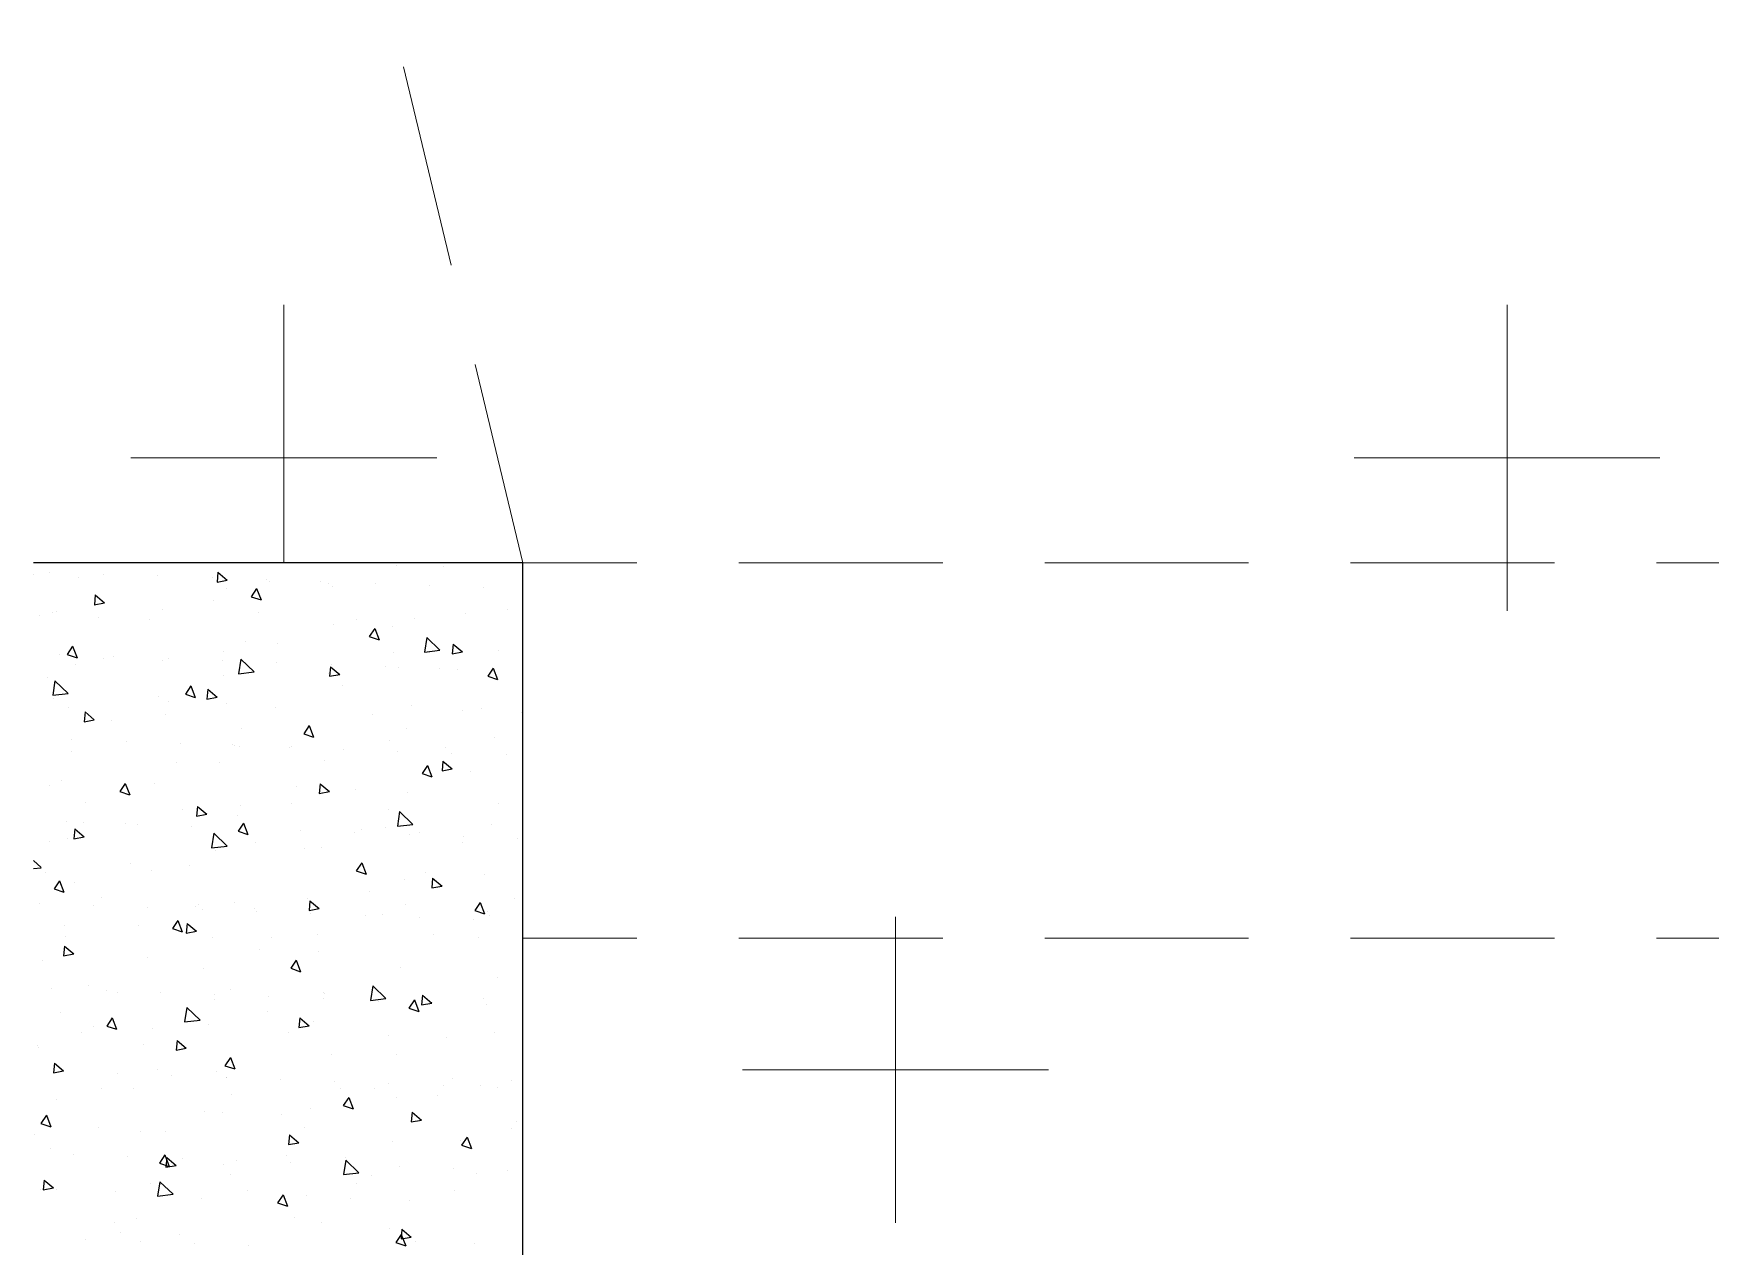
# Model space of a CAD drawing. Header units: millimetres. Extents: x 331487 to 517269, y 198509 to 399936.
# Drawn here: x 410100 to 411128, y 388735 to 389478 of the extents above; entities that cross this region are included whole.
import ezdxf

# ---------------------------------------------------------------- set-up
doc = ezdxf.new("R2010")
doc.units = ezdxf.units.MM
doc.header["$MEASUREMENT"] = 0
doc.linetypes.add('DASHED2', pattern=[0.375, 0.25, -0.125])
doc.layers.add('BEAM', color=1, linetype='Continuous', lineweight=5)
doc.layers.add('COLUMN', color=6, linetype='Continuous')

msp = doc.modelspace()

# ---------------------------------------------------------------- linework, layer by layer
at = {"layer": 'BEAM', "linetype": 'DASHED2', "ltscale": 500}
for p, q in [((410400.1, 389154), (409754.4, 391836.5)), ((414595.1, 389154), (410400.1, 389154)), ((414595.1, 388924), (410400.1, 388924))]:
    msp.add_line(p, q, dxfattribs=at)
at = {"layer": 'BEAM', "color": 253, "linetype": 'Continuous', "ltscale": 750}
for p, q in [((410253.6, 389154), (410253.6, 389312)), ((411003.6, 389154), (411003.6, 389312)), ((410159.8, 389218.2), (410347.3, 389218.2)), ((410909.8, 389218.2), (411097.3, 389218.2)), ((411003.6, 389124.5), (411003.6, 389154)), ((410628.6, 388924), (410628.6, 388937)), ((410628.6, 388749.5), (410628.6, 388924)), ((410534.8, 388843.2), (410722.3, 388843.2))]:
    msp.add_line(p, q, dxfattribs=at)
at = {"layer": 'COLUMN'}
for p, q in [((410400.1, 389154), (410100.1, 389154)), ((410400.1, 386624), (410400.1, 389154))]:
    msp.add_line(p, q, dxfattribs=at)
at = {"layer": 'COLUMN', "color": 2, "linetype": 'Continuous'}
for p, q in [((410109.7, 389148.3), (410109.7, 389148.3)), ((410322.9, 389152.1), (410322.9, 389152.1)), ((410351.6, 389151.9), (410351.6, 389151.9)), ((410387.4, 389153.7), (410387.4, 389153.7)), ((410100.4, 389146.8), (410100.4, 389146.8)), ((410127.9, 389145.1), (410127.9, 389145.1)), ((410143, 389147.1), (410143, 389147.1)), ((410176.3, 389145.9), (410176.3, 389145.9)), ((410209.6, 389144.7), (410209.6, 389144.7)), ((410213.2, 389148.2), (410212.7, 389142.2)), ((410212.7, 389142.2), (410218.9, 389143.4)), ((410213.2, 389148.2), (410218.9, 389143.4)), ((410218.7, 389138), (410218.7, 389138)), ((410236.9, 389138.2), (410233.5, 389133.2)), ((410236.9, 389138.2), (410239.6, 389131.2)), ((410242.9, 389143.5), (410242.9, 389143.5)), ((410244.9, 389142.6), (410244.9, 389142.6)), ((410276.2, 389142.3), (410276.2, 389142.3)), ((410281, 389141.4), (410281, 389141.4)), ((410283.2, 389139.6), (410283.2, 389139.6)), ((410309.5, 389141.1), (410309.5, 389141.1)), ((410342.7, 389139.8), (410342.7, 389139.8)), ((410376, 389138.6), (410376, 389138.6)), ((410137.4, 389128.3), (410143.7, 389129.5)), ((410138, 389134.3), (410137.5, 389128.3)), ((410138, 389134.3), (410143.7, 389129.5)), ((410210.4, 389131.1), (410210.4, 389131.1)), ((410233.5, 389133.2), (410239.6, 389131.2)), ((410103.7, 389121.8), (410103.7, 389121.8)), ((410111.6, 389123.7), (410111.6, 389123.7)), ((410114.5, 389124), (410114.5, 389124)), ((410139.8, 389120.5), (410139.8, 389120.5)), ((410171.3, 389119.5), (410171.3, 389119.5)), ((410179, 389125.6), (410179, 389125.6)), ((410238.3, 389123.4), (410238.3, 389123.4)), ((410297.9, 389119.3), (410297.9, 389119.3)), ((410334, 389119.8), (410334, 389119.8)), ((410364.9, 389123.1), (410364.9, 389123.1)), ((410391, 389125.6), (410391, 389125.6)), ((410284.3, 389116.3), (410284.3, 389116.3)), ((410309.4, 389113.8), (410306, 389108.9)), ((410306, 389108.9), (410312.1, 389106.8)), ((410309.4, 389113.8), (410312.1, 389106.8)), ((410320.4, 389115.1), (410320.4, 389115.1)), ((410341.2, 389108.2), (410339.8, 389099.3)), ((410341.2, 389108.2), (410349.3, 389100.4)), ((410116.1, 389097.8), (410116.1, 389097.8)), ((410124.1, 389102.8), (410120.8, 389097.8)), ((410120.8, 389097.8), (410126.8, 389095.8)), ((410124.1, 389102.8), (410126.8, 389095.8)), ((410216.3, 389099.4), (410216.3, 389099.4)), ((410229.9, 389105.7), (410229.9, 389105.7)), ((410249.8, 389104.8), (410249.8, 389104.8)), ((410320.6, 389098.7), (410320.6, 389098.7)), ((410339.8, 389099.3), (410349.3, 389100.4)), ((410342.9, 389099.1), (410342.9, 389099.1)), ((410357.4, 389104.2), (410356.8, 389098.2)), ((410356.8, 389098.2), (410363.1, 389099.4)), ((410357.4, 389104.2), (410363.1, 389099.4)), ((410385.1, 389100.3), (410385.1, 389100.3)), ((410125.7, 389091.7), (410125.7, 389091.7)), ((410143.1, 389095.5), (410143.1, 389095.5)), ((410149.4, 389096.6), (410149.4, 389096.6)), ((410179.3, 389094.2), (410179.3, 389094.2)), ((410182.7, 389095.4), (410182.7, 389095.4)), ((410216, 389094.2), (410216, 389094.2)), ((410227.2, 389094.9), (410225.8, 389086)), ((410225.8, 389086), (410235.3, 389087.1)), ((410227.2, 389094.9), (410235.3, 389087.1)), ((410249.3, 389093), (410249.3, 389093)), ((410282.1, 389090.3), (410281.6, 389084.4)), ((410282.1, 389090.3), (410287.9, 389085.5)), ((410282.6, 389091.8), (410282.6, 389091.8)), ((410315.9, 389090.5), (410315.9, 389090.5)), ((410323.7, 389090), (410323.7, 389090)), ((410349.1, 389089.3), (410349.1, 389089.3)), ((410359.9, 389088.8), (410359.9, 389088.8)), ((410381.9, 389089.5), (410378.6, 389084.5)), ((410381.9, 389089.5), (410384.6, 389082.5)), ((410382.4, 389088.1), (410382.4, 389088.1)), ((410108.7, 389083.9), (410108.7, 389083.9)), ((410113.2, 389081.7), (410111.9, 389072.8)), ((410113.2, 389081.7), (410121.4, 389073.9)), ((410196.6, 389078.5), (410193.3, 389073.5)), ((410196.6, 389078.5), (410199.3, 389071.5)), ((410206.9, 389076.5), (410206.4, 389070.5)), ((410206.9, 389076.5), (410212.7, 389071.6)), ((410216.4, 389084.7), (410216.4, 389084.7)), ((410281, 389086.3), (410281, 389086.3)), ((410281.6, 389084.4), (410287.9, 389085.5)), ((410289.3, 389078.5), (410289.3, 389078.5)), ((410378.6, 389084.5), (410384.6, 389082.5)), ((410111.9, 389072.8), (410121.4, 389073.9)), ((410112.2, 389070.6), (410112.2, 389070.6)), ((410176.8, 389072.3), (410176.8, 389072.3)), ((410182.6, 389069.2), (410182.6, 389069.2)), ((410193.3, 389073.5), (410199.3, 389071.5)), ((410206.4, 389070.5), (410212.7, 389071.6)), ((410218.7, 389067.9), (410218.7, 389067.9)), ((410331.8, 389066.4), (410331.8, 389066.4)), ((410121.6, 389065.4), (410121.6, 389065.4)), ((410131.7, 389062.6), (410131.2, 389056.6)), ((410131.2, 389056.6), (410137.4, 389057.8)), ((410131.7, 389062.6), (410137.4, 389057.8)), ((410148.1, 389057.6), (410148.1, 389057.6)), ((410181.3, 389061.2), (410181.3, 389061.2)), ((410248.3, 389065.1), (410248.3, 389065.1)), ((410307.9, 389060.9), (410307.9, 389060.9)), ((410363.2, 389063.7), (410363.2, 389063.7)), ((410374.9, 389064.8), (410374.9, 389064.8)), ((410399.3, 389062.4), (410399.3, 389062.4)), ((410123.6, 389045.9), (410123.6, 389045.9)), ((410227.6, 389052.4), (410227.6, 389052.4)), ((410269.1, 389054.2), (410265.8, 389049.2)), ((410265.8, 389049.2), (410271.8, 389047.2)), ((410269.1, 389054.2), (410271.8, 389047.2)), ((410328.7, 389052.2), (410328.7, 389052.2)), ((410382.9, 389046.9), (410382.9, 389046.9)), ((410123.4, 389038.3), (410123.4, 389038.3)), ((410156.9, 389044.7), (410156.9, 389044.7)), ((410190.2, 389043.5), (410190.2, 389043.5)), ((410222, 389042.9), (410222, 389042.9)), ((410223.5, 389042.3), (410223.5, 389042.3)), ((410226.3, 389041.1), (410226.3, 389041.1)), ((410256.8, 389041), (410256.8, 389041)), ((410258.2, 389041.6), (410258.2, 389041.6)), ((410290.1, 389039.8), (410290.1, 389039.8)), ((410318.4, 389045.3), (410318.4, 389045.3)), ((410323.3, 389038.6), (410323.3, 389038.6)), ((410352.9, 389040.8), (410352.9, 389040.8)), ((410356.6, 389037.4), (410356.6, 389037.4)), ((410389.9, 389036.2), (410389.9, 389036.2)), ((410187.6, 389031.3), (410187.6, 389031.3)), ((410214.2, 389031.3), (410214.2, 389031.3)), ((410278.7, 389032.9), (410278.7, 389032.9)), ((410341.7, 389029.8), (410338.3, 389024.8)), ((410341.7, 389029.8), (410344.3, 389022.8)), ((410351.1, 389032.5), (410350.6, 389026.5)), ((410350.6, 389026.5), (410356.8, 389027.7)), ((410351.1, 389032.5), (410356.8, 389027.7)), ((410368.2, 389025.8), (410368.2, 389025.8)), ((410110, 389017.3), (410110, 389017.3)), ((410117, 389020.8), (410117, 389020.8)), ((410156.4, 389018.8), (410153, 389013.8)), ((410156.4, 389018.8), (410159.1, 389011.8)), ((410174.5, 389018.9), (410174.5, 389018.9)), ((410261.5, 389016.6), (410261.5, 389016.6)), ((410275.9, 389018.6), (410275.3, 389012.6)), ((410275.9, 389018.6), (410281.6, 389013.8)), ((410297.6, 389015.3), (410297.6, 389015.3)), ((410338.3, 389024.9), (410344.3, 389022.8)), ((410131.7, 389007), (410131.7, 389007)), ((410153, 389013.8), (410159, 389011.8)), ((410200.6, 389004.7), (410200.1, 388998.8)), ((410200.6, 389004.7), (410206.4, 388999.9)), ((410227, 389005), (410227, 389005)), ((410258.3, 389006.7), (410258.3, 389006.7)), ((410275.3, 389012.6), (410281.6, 389013.8)), ((410329.5, 389013), (410329.5, 389013)), ((410384.9, 389006.5), (410384.9, 389006.5)), ((410120.3, 388995.7), (410120.3, 388995.7)), ((410130.7, 388994.6), (410130.7, 388994.6)), ((410156.4, 388994.5), (410156.4, 388994.5)), ((410191.3, 389002.9), (410191.3, 389002.9)), ((410200.1, 388998.8), (410206.4, 388999.9)), ((410225.4, 388999), (410225.4, 388999)), ((410228.9, 388994.5), (410225.5, 388989.5)), ((410228.9, 388994.5), (410231.6, 388987.5)), ((410317.9, 389002.6), (410317.9, 389002.6)), ((410324.6, 389001.5), (410323.2, 388992.6)), ((410324.6, 389001.5), (410332.7, 388993.7)), ((410121.2, 388985), (410121.2, 388985)), ((410125.4, 388990.9), (410124.9, 388984.9)), ((410124.9, 388984.9), (410131.2, 388986)), ((410125.4, 388990.9), (410131.2, 388986)), ((410163.9, 388993.3), (410163.9, 388993.3)), ((410197.2, 388992.1), (410197.2, 388992.1)), ((410210.7, 388988.2), (410209.3, 388979.3)), ((410210.7, 388988.2), (410218.8, 388980.4)), ((410225.5, 388989.5), (410231.6, 388987.5)), ((410230.5, 388990.9), (410230.5, 388990.9)), ((410263.8, 388989.7), (410263.8, 388989.7)), ((410297.1, 388988.5), (410297.1, 388988.5)), ((410300.9, 388990.3), (410300.9, 388990.3)), ((410316.1, 388991.9), (410316.1, 388991.9)), ((410323.2, 388992.6), (410332.7, 388993.7)), ((410330.4, 388987.3), (410330.4, 388987.3)), ((410337, 388989), (410337, 388989)), ((410363.7, 388986), (410363.7, 388986)), ((410380.6, 388993.5), (410380.6, 388993.5)), ((410397, 388984.8), (410397, 388984.8)), ((410109.7, 388983.1), (410109.7, 388983.1)), ((410209.3, 388979.3), (410218.8, 388980.4)), ((410211.9, 388977.9), (410211.9, 388977.9)), ((410236.3, 388982.8), (410236.3, 388982.8)), ((410266.4, 388978.7), (410266.4, 388978.7)), ((410276.5, 388979.5), (410276.5, 388979.5)), ((410363, 388982.5), (410363, 388982.5)), ((410100.1, 388971.6), (410104.8, 388967.2)), ((410100.1, 388966.6), (410104.8, 388967.1)), ((410107.7, 388963.9), (410107.7, 388963.9)), ((410159.7, 388969.4), (410159.7, 388969.4)), ((410172.3, 388965.5), (410172.3, 388965.5)), ((410195.9, 388968.2), (410195.9, 388968.2)), ((410301.4, 388970.1), (410298, 388965.2)), ((410298, 388965.2), (410304.1, 388963.1)), ((410301.4, 388970.1), (410304.1, 388963.1)), ((410340.3, 388964), (410340.3, 388964)), ((410116.1, 388959.1), (410112.7, 388954.1)), ((410112.7, 388954.1), (410118.8, 388952.1)), ((410116.1, 388959.1), (410118.8, 388952.1)), ((410125.3, 388957.9), (410125.3, 388957.9)), ((410327.3, 388959.6), (410327.3, 388959.6)), ((410344.8, 388960.8), (410344.3, 388954.8)), ((410344.3, 388954.8), (410350.5, 388955.9)), ((410344.8, 388960.8), (410350.6, 388955.9)), ((410376.5, 388962.7), (410376.5, 388962.7)), ((410103.8, 388945.3), (410103.8, 388945.3)), ((410137.1, 388944), (410137.1, 388944)), ((410141.7, 388948.7), (410141.7, 388948.7)), ((410170.3, 388942.8), (410170.3, 388942.8)), ((410199.2, 388943.1), (410199.2, 388943.1)), ((410201.3, 388944.6), (410201.3, 388944.6)), ((410223.1, 388945.6), (410223.1, 388945.6)), ((410268.3, 388948.4), (410268.3, 388948.4)), ((410269.6, 388946.9), (410269.1, 388940.9)), ((410269.6, 388946.9), (410275.3, 388942.1)), ((410305.9, 388952.4), (410305.9, 388952.4)), ((410328, 388944.3), (410328, 388944.3)), ((410373.9, 388945.8), (410370.6, 388940.8)), ((410373.9, 388945.8), (410376.6, 388938.8)), ((410394.9, 388948.1), (410394.9, 388948.1)), ((410188.6, 388934.8), (410185.3, 388929.8)), ((410188.6, 388934.8), (410191.3, 388927.8)), ((410194.4, 388933), (410193.8, 388927)), ((410194.4, 388933), (410200.1, 388928.2)), ((410203.6, 388941.6), (410203.6, 388941.6)), ((410235.3, 388941.9), (410235.3, 388941.9)), ((410236.9, 388940.4), (410236.9, 388940.4)), ((410269.1, 388940.9), (410275.3, 388942.1)), ((410270.2, 388939.2), (410270.2, 388939.2)), ((410303.5, 388938), (410303.5, 388938)), ((410313.8, 388938.5), (410313.8, 388938.5)), ((410336.8, 388936.7), (410336.8, 388936.7)), ((410370.1, 388935.5), (410370.1, 388935.5)), ((410370.6, 388940.8), (410376.6, 388938.8)), ((410378.4, 388940.1), (410378.4, 388940.1)), ((410379.8, 388937.7), (410379.8, 388937.7)), ((410118.9, 388931.6), (410118.9, 388931.6)), ((410119.7, 388924.8), (410119.7, 388924.8)), ((410164.7, 388931.6), (410164.7, 388931.6)), ((410185.3, 388929.8), (410191.3, 388927.8)), ((410193.8, 388927), (410200.1, 388928.2)), ((410209.7, 388924.5), (410209.7, 388924.5)), ((410246.3, 388924.5), (410246.3, 388924.5)), ((410274.2, 388926.1), (410274.2, 388926.1)), ((410345.3, 388926.1), (410345.3, 388926.1)), ((410373, 388924.2), (410373, 388924.2)), ((410119.2, 388919.1), (410118.6, 388913.2)), ((410118.6, 388913.2), (410124.9, 388914.3)), ((410119.2, 388919.1), (410124.9, 388914.3)), ((410170, 388912.1), (410170, 388912.1)), ((410238.6, 388916.8), (410238.6, 388916.8)), ((410274.8, 388915.5), (410274.8, 388915.5)), ((410105.5, 388910.5), (410105.5, 388910.5)), ((410204.2, 388905.3), (410204.2, 388905.3)), ((410261.1, 388910.4), (410257.8, 388905.5)), ((410257.8, 388905.5), (410263.8, 388903.4)), ((410261.1, 388910.4), (410263.8, 388903.4)), ((410325, 388906.2), (410325, 388906.2)), ((410111.3, 388893.3), (410111.3, 388893.3)), ((410133.6, 388894.7), (410133.6, 388894.7)), ((410144.6, 388892.1), (410144.6, 388892.1)), ((410220.8, 388892.2), (410220.8, 388892.2)), ((410308.1, 388894.7), (410306.7, 388885.8)), ((410308.1, 388894.7), (410316.2, 388886.9)), ((410384.8, 388899.8), (410384.8, 388899.8)), ((410151.7, 388890.4), (410151.7, 388890.4)), ((410177.8, 388890.9), (410177.8, 388890.9)), ((410194.1, 388881.5), (410192.7, 388872.6)), ((410194.1, 388881.5), (410202.2, 388873.7)), ((410211.1, 388889.7), (410211.1, 388889.7)), ((410211.3, 388886.3), (410211.3, 388886.3)), ((410244.4, 388888.5), (410244.4, 388888.5)), ((410277.7, 388887.2), (410277.7, 388887.2)), ((410278, 388890.5), (410278, 388890.5)), ((410278.3, 388890.1), (410278.3, 388890.1)), ((410306.7, 388885.8), (410316.2, 388886.9)), ((410311, 388886), (410311, 388886)), ((410311.6, 388885.1), (410311.6, 388885.1)), ((410314.2, 388889.2), (410314.2, 388889.2)), ((410333.6, 388886.1), (410330.3, 388881.1)), ((410330.3, 388881.1), (410336.3, 388879.1)), ((410333.6, 388886.1), (410336.3, 388879.1)), ((410338.5, 388889), (410338, 388883.1)), ((410338, 388886), (410338, 388886)), ((410338, 388883.1), (410344.3, 388884.2)), ((410338.5, 388889), (410344.3, 388884.2)), ((410344.3, 388884.8), (410344.3, 388884.8)), ((410376.1, 388886.8), (410376.1, 388886.8)), ((410377.6, 388883.6), (410377.6, 388883.6)), ((410116.7, 388878.2), (410116.7, 388878.2)), ((410148.4, 388875.1), (410145, 388870.1)), ((410148.4, 388875.1), (410151, 388868.1)), ((410192.7, 388872.6), (410202.2, 388873.7)), ((410207.4, 388871.1), (410207.4, 388871.1)), ((410243.6, 388878.9), (410243.6, 388878.9)), ((410263.3, 388875.2), (410262.8, 388869.2)), ((410263.3, 388875.2), (410269.1, 388870.3)), ((410271.9, 388872.7), (410271.9, 388872.7)), ((410129.7, 388866.4), (410129.7, 388866.4)), ((410136.9, 388869.7), (410136.9, 388869.7)), ((410145, 388870.1), (410151, 388868.1)), ((410173, 388868.4), (410173, 388868.4)), ((410188.1, 388861.3), (410187.6, 388855.3)), ((410188.1, 388861.3), (410193.8, 388856.5)), ((410256.3, 388866.1), (410256.3, 388866.1)), ((410262.8, 388869.2), (410269.1, 388870.3)), ((410317.5, 388864.2), (410317.5, 388864.2)), ((410353.6, 388862.9), (410353.6, 388862.9)), ((410383, 388865.9), (410383, 388865.9)), ((410102.4, 388858.1), (410102.4, 388858.1)), ((410103.2, 388857.1), (410103.2, 388857.1)), ((410167.8, 388858.7), (410167.8, 388858.7)), ((410187.6, 388855.3), (410193.8, 388856.5)), ((410220.9, 388850.8), (410217.5, 388845.8)), ((410220.9, 388850.8), (410223.6, 388843.8)), ((410283, 388852.6), (410283, 388852.6)), ((410322.8, 388852.8), (410322.8, 388852.8)), ((410112.3, 388841.4), (410118.6, 388842.6)), ((410112.9, 388847.4), (410112.4, 388841.4)), ((410112.9, 388847.4), (410118.6, 388842.6)), ((410118.3, 388842), (410118.3, 388842)), ((410151.6, 388840.8), (410151.6, 388840.8)), ((410176.3, 388843.4), (410176.3, 388843.4)), ((410212.5, 388842.1), (410212.5, 388842.1)), ((410217.5, 388845.8), (410223.6, 388843.8)), ((410141.9, 388831.8), (410141.9, 388831.8)), ((410161.7, 388832.1), (410161.7, 388832.1)), ((410184.9, 388839.5), (410184.9, 388839.5)), ((410218.2, 388838.3), (410218.2, 388838.3)), ((410218.6, 388838.8), (410218.6, 388838.8)), ((410251.5, 388837.1), (410251.5, 388837.1)), ((410284.8, 388835.9), (410284.8, 388835.9)), ((410288.3, 388831.8), (410288.3, 388831.8)), ((410309.3, 388831.8), (410309.3, 388831.8)), ((410318, 388834.7), (410318, 388834.7)), ((410351.3, 388833.5), (410351.3, 388833.5)), ((410356.9, 388837.9), (410356.9, 388837.9)), ((410373.9, 388833.4), (410373.9, 388833.4)), ((410384.6, 388832.3), (410384.6, 388832.3)), ((410393.1, 388836.6), (410393.1, 388836.6)), ((410114.4, 388824.8), (410114.4, 388824.8)), ((410221.3, 388828), (410221.3, 388828)), ((410269.7, 388819.4), (410269.7, 388819.4)), ((410293.4, 388826.4), (410290, 388821.4)), ((410290, 388821.4), (410296.1, 388819.4)), ((410293.4, 388826.4), (410296.1, 388819.4)), ((410322.5, 388826.3), (410322.5, 388826.3)), ((410348, 388827.7), (410348, 388827.7)), ((410108.1, 388815.4), (410104.7, 388810.4)), ((410104.7, 388810.4), (410110.8, 388808.4)), ((410108.1, 388815.4), (410110.8, 388808.4)), ((410205.2, 388817.7), (410205.2, 388817.7)), ((410215.8, 388817.1), (410215.8, 388817.1)), ((410251.9, 388815.8), (410251.9, 388815.8)), ((410332.3, 388817.3), (410331.7, 388811.3)), ((410331.7, 388811.3), (410338, 388812.5)), ((410332.3, 388817.3), (410338, 388812.5)), ((410396.4, 388811.6), (410396.4, 388811.6)), ((410101, 388803.7), (410101, 388803.7)), ((410139.7, 388808.1), (410139.7, 388808.1)), ((410165.5, 388805.3), (410165.5, 388805.3)), ((410181.3, 388805.5), (410181.3, 388805.5)), ((410257, 388803.4), (410256.5, 388797.5)), ((410257, 388803.4), (410262.8, 388798.6)), ((410266.4, 388807.8), (410266.4, 388807.8)), ((410320.5, 388799.5), (410320.5, 388799.5)), ((410361.9, 388800), (410361.9, 388800)), ((410365.9, 388802.1), (410362.5, 388797.1)), ((410365.9, 388802.1), (410368.6, 388795.1)), ((410393, 388807.5), (410393, 388807.5)), ((410110.7, 388795), (410110.7, 388795)), ((410124.7, 388791.5), (410124.7, 388791.5)), ((410158, 388790.3), (410158, 388790.3)), ((410180.6, 388791.1), (410177.3, 388786.1)), ((410180.6, 388791.1), (410183.3, 388784.1)), ((410181.8, 388789.6), (410181.3, 388783.6)), ((410181.8, 388789.6), (410187.6, 388784.7)), ((410191.3, 388789), (410191.3, 388789)), ((410255.2, 388790.8), (410255.2, 388790.8)), ((410256.5, 388797.5), (410262.8, 388798.6)), ((410291.3, 388789.5), (410291.3, 388789.5)), ((410362.5, 388797.1), (410368.6, 388795.1)), ((410177.3, 388786.1), (410183.3, 388784.1)), ((410181.3, 388783.6), (410187.6, 388784.7)), ((410216.3, 388785.4), (410216.3, 388785.4)), ((410220.7, 388779.2), (410220.7, 388779.2)), ((410224.6, 388787.8), (410224.6, 388787.8)), ((410257.9, 388786.6), (410257.9, 388786.6)), ((410291.5, 388788), (410290.1, 388779.1)), ((410290.1, 388779.1), (410299.6, 388780.2)), ((410291.2, 388785.4), (410291.2, 388785.4)), ((410291.5, 388788), (410299.6, 388780.2)), ((410307.1, 388778.4), (410307.1, 388778.4)), ((410324.4, 388784.2), (410324.4, 388784.2)), ((410357.7, 388783), (410357.7, 388783)), ((410371.6, 388780), (410371.6, 388780)), ((410391, 388781.7), (410391, 388781.7)), ((410104.7, 388769.9), (410104.7, 388769.9)), ((410106.6, 388775.7), (410106.1, 388769.7)), ((410106.1, 388769.7), (410112.3, 388770.9)), ((410106.6, 388775.7), (410112.3, 388770.9)), ((410112.1, 388771.4), (410112.1, 388771.4)), ((410114, 388769.9), (410114, 388769.9)), ((410150.2, 388768.7), (410150.2, 388768.7)), ((410171.7, 388773.8), (410171.7, 388773.8)), ((410177.6, 388774.7), (410176.2, 388765.9)), ((410177.5, 388774.7), (410185.7, 388767)), ((410231.4, 388769.6), (410231.4, 388769.6)), ((410298.3, 388773.5), (410298.3, 388773.5)), ((410358, 388769.3), (410358, 388769.3)), ((410176.2, 388765.9), (410185.7, 388767)), ((410202.9, 388764.4), (410202.9, 388764.4)), ((410253.1, 388766.7), (410249.8, 388761.8)), ((410249.8, 388761.8), (410255.8, 388759.7)), ((410253.1, 388766.7), (410255.8, 388759.7)), ((410267.4, 388766), (410267.4, 388766)), ((410294.6, 388764.5), (410294.6, 388764.5)), ((410330.8, 388763.2), (410330.8, 388763.2)), ((410149.7, 388749.8), (410149.7, 388749.8)), ((410163.2, 388752), (410163.2, 388752)), ((410260.2, 388752.9), (410260.2, 388752.9)), ((410276.4, 388749.5), (410276.4, 388749.5)), ((410132.2, 388739.5), (410132.2, 388739.5)), ((410153.5, 388743.6), (410153.5, 388743.6)), ((410165.5, 388738.3), (410165.5, 388738.3)), ((410189.6, 388742.3), (410189.6, 388742.3)), ((410198.8, 388737.1), (410198.8, 388737.1)), ((410318.3, 388746.1), (410318.3, 388746.1)), ((410325.6, 388742.4), (410322.3, 388737.4)), ((410322.3, 388737.4), (410328.3, 388735.4)), ((410326, 388745.6), (410325.5, 388739.6)), ((410325.5, 388739.6), (410331.7, 388740.8)), ((410325.6, 388742.4), (410328.3, 388735.4)), ((410326, 388745.6), (410331.7, 388740.8)), ((410334.1, 388738.1), (410334.1, 388738.1)), ((410232.1, 388735.9), (410232.1, 388735.9)), ((410370.2, 388736.9), (410370.2, 388736.9))]:
    msp.add_line(p, q, dxfattribs=at)

doc.saveas('drawing.dxf')
